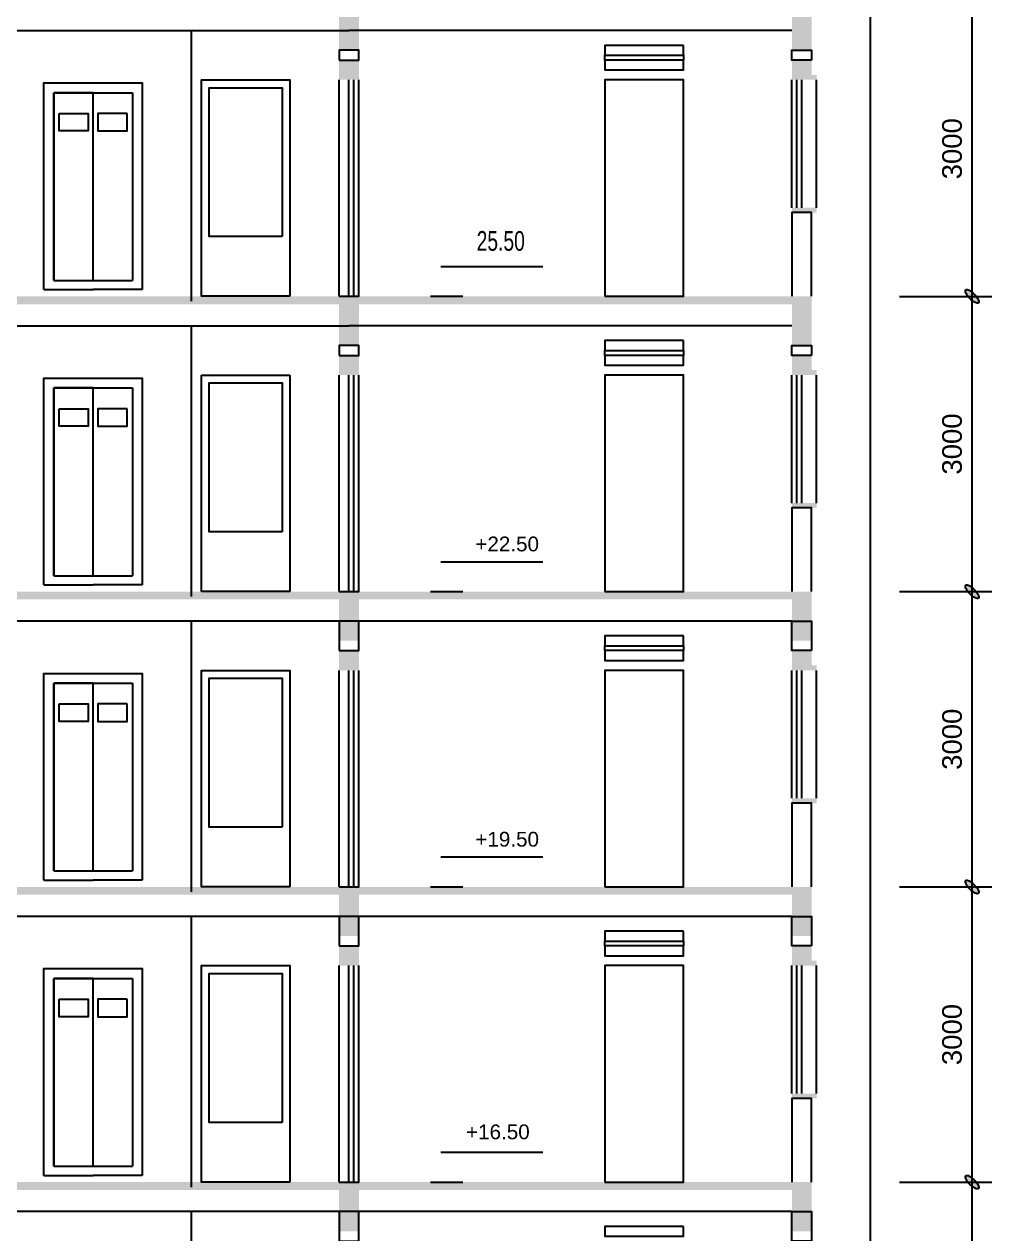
# Model space of a CAD drawing. Extents: x 3511 to 87611, y 1640 to 61040.
# Drawn here: x 48229 to 58060, y 33743 to 46033 of the extents above; entities that cross this region are included whole.
import ezdxf

# ---------------------------------------------------------------- set-up
doc = ezdxf.new("R2010")
doc.units = 0
doc.layers.get('0').update_dxf_attribs({"linetype": 'CONTINUOUS'})
doc.layers.get('DEFPOINTS').update_dxf_attribs({"linetype": 'CONTINUOUS'})
for name, color, linetype in [('BAO', 3, 'CONTINUOUS'), ('CUA', 4, 'CONTINUOUS'), ('DIM', 6, 'CONTINUOUS'), ('MAT_CAT', 5, 'CONTINUOUS'), ('mc1', 7, 'CONTINUOUS'), ('TEXT', 7, 'CONTINUOUS'), ('TUONG', 35, 'CONTINUOUS')]:
    doc.layers.add(name, color=color, linetype=linetype)
doc.styles.add('DIM', font='VHELVEN.TTF')
doc.styles.add('VNI-HELVE', font='VHELVEN.TTF')
doc.dimstyles.new('DIM100S', dxfattribs={"dimtxt": 200, "dimasz": 130, "dimexe": 200, "dimexo": 0, "dimgap": 100, "dimtad": 1, "dimdec": 0, "dimrnd": 50, "dimzin": 0, "dimdsep": 46, "dimtxsty": 'VNI-HELVE', "dimblk1": 'ARCHTICK', "dimblk2": 'ARCHTICK', "dimsah": 1, "dimcen": 0, "dimclrd": 6, "dimclre": 6, "dimclrt": 6, "dimadec": 0, "dimazin": 0, "dimtfac": 1, "dimtdec": 0, "dimtofl": 0, "dimtmove": 0, "dimatfit": 3, "dimfxl": 0, "dimtolj": 1, "dimtzin": 0, "dimarcsym": 0})

# ---------------------------------------------------------------- blocks, each defined once
blk = doc.blocks.new('_ArchTick')
h = blk.add_hatch(color=256)
edge = h.paths.add_edge_path()
edge.add_ellipse((0, 0), major_axis=(0.5, 0.5), ratio=0.348148, start_angle=0, end_angle=360)
blk.add_ellipse((0, 0), major_axis=(0.5, 0.5), ratio=0.348148)
blk = doc.blocks.new('*D43')
at = {"color": 6, "linetype": 'ByBlock'}
for p, q in [((57122, 34268), (58060, 34268)), ((57860, 31268), (57860, 34268)), ((57122, 31268), (58060, 31268))]:
    blk.add_line(p, q, dxfattribs=at)
at = {"layer": 'DEFPOINTS', "color": 0, "linetype": 'ByBlock'}
for p in [(57122, 34268), (57860, 34268), (57122, 31268)]:
    blk.add_point(p, dxfattribs=at)
at = {"color": 6, "linetype": 'ByBlock', "xscale": 130, "yscale": 130, "zscale": 130}
for p, rotation in [((57860, 34268), 90), ((57860, 31268), 270)]:
    blk.add_blockref('_ArchTick', p, dxfattribs=dict(at, rotation=rotation))
at = {"color": 6, "linetype": 'ByBlock', "insert": (57657, 32768), "char_height": 200, "attachment_point": 5, "rotation": 90, "style": 'VNI-HELVE'}
blk.add_mtext('\\A1;3000', dxfattribs=at)
blk = doc.blocks.new('*D63')
at = {"color": 6, "linetype": 'ByBlock'}
for p, q in [((57122, 46268), (58060, 46268)), ((57860, 43268), (57860, 46268)), ((57122, 43268), (58060, 43268))]:
    blk.add_line(p, q, dxfattribs=at)
at = {"layer": 'DEFPOINTS', "color": 0, "linetype": 'ByBlock'}
for p in [(57122, 46268), (57860, 46268), (57122, 43268)]:
    blk.add_point(p, dxfattribs=at)
at = {"color": 6, "linetype": 'ByBlock', "xscale": 130, "yscale": 130, "zscale": 130}
for p, rotation in [((57860, 46268), 90), ((57860, 43268), 270)]:
    blk.add_blockref('_ArchTick', p, dxfattribs=dict(at, rotation=rotation))
at = {"color": 6, "linetype": 'ByBlock', "insert": (57657, 44768), "char_height": 200, "attachment_point": 5, "rotation": 90, "style": 'VNI-HELVE'}
blk.add_mtext('\\A1;3000', dxfattribs=at)
blk = doc.blocks.new('*D64')
at = {"color": 6, "linetype": 'ByBlock'}
for p, q in [((57122, 43268), (58060, 43268)), ((57860, 40268), (57860, 43268)), ((57122, 40268), (58060, 40268))]:
    blk.add_line(p, q, dxfattribs=at)
at = {"layer": 'DEFPOINTS', "color": 0, "linetype": 'ByBlock'}
for p in [(57122, 43268), (57860, 43268), (57122, 40268)]:
    blk.add_point(p, dxfattribs=at)
at = {"color": 6, "linetype": 'ByBlock', "xscale": 130, "yscale": 130, "zscale": 130}
for p, rotation in [((57860, 43268), 90), ((57860, 40268), 270)]:
    blk.add_blockref('_ArchTick', p, dxfattribs=dict(at, rotation=rotation))
at = {"color": 6, "linetype": 'ByBlock', "insert": (57657, 41768), "char_height": 200, "attachment_point": 5, "rotation": 90, "style": 'VNI-HELVE'}
blk.add_mtext('\\A1;3000', dxfattribs=at)
blk = doc.blocks.new('*D65')
at = {"color": 6, "linetype": 'ByBlock'}
for p, q in [((57122, 40268), (58060, 40268)), ((57860, 37268), (57860, 40268)), ((57122, 37268), (58060, 37268))]:
    blk.add_line(p, q, dxfattribs=at)
at = {"layer": 'DEFPOINTS', "color": 0, "linetype": 'ByBlock'}
for p in [(57122, 40268), (57860, 40268), (57122, 37268)]:
    blk.add_point(p, dxfattribs=at)
at = {"color": 6, "linetype": 'ByBlock', "xscale": 130, "yscale": 130, "zscale": 130}
for p, rotation in [((57860, 40268), 90), ((57860, 37268), 270)]:
    blk.add_blockref('_ArchTick', p, dxfattribs=dict(at, rotation=rotation))
at = {"color": 6, "linetype": 'ByBlock', "insert": (57657, 38768), "char_height": 200, "attachment_point": 5, "rotation": 90, "style": 'VNI-HELVE'}
blk.add_mtext('\\A1;3000', dxfattribs=at)
blk = doc.blocks.new('*D66')
at = {"color": 6, "linetype": 'ByBlock'}
for p, q in [((57122, 37268), (58060, 37268)), ((57860, 34268), (57860, 37268)), ((57122, 34268), (58060, 34268))]:
    blk.add_line(p, q, dxfattribs=at)
at = {"layer": 'DEFPOINTS', "color": 0, "linetype": 'ByBlock'}
for p in [(57122, 37268), (57860, 37268), (57122, 34268)]:
    blk.add_point(p, dxfattribs=at)
at = {"color": 6, "linetype": 'ByBlock', "xscale": 130, "yscale": 130, "zscale": 130}
for p, rotation in [((57860, 37268), 90), ((57860, 34268), 270)]:
    blk.add_blockref('_ArchTick', p, dxfattribs=dict(at, rotation=rotation))
at = {"color": 6, "linetype": 'ByBlock', "insert": (57657, 35768), "char_height": 200, "attachment_point": 5, "rotation": 90, "style": 'VNI-HELVE'}
blk.add_mtext('\\A1;3000', dxfattribs=at)
blk = doc.blocks.new('*D67')
at = {"color": 6, "linetype": 'ByBlock'}
for p, q in [((57122, 43268), (58060, 43268)), ((57860, 40268), (57860, 43268)), ((57122, 40268), (58060, 40268))]:
    blk.add_line(p, q, dxfattribs=at)
at = {"layer": 'DEFPOINTS', "color": 0, "linetype": 'ByBlock'}
for p in [(57122, 43268), (57860, 43268), (57122, 40268)]:
    blk.add_point(p, dxfattribs=at)
at = {"color": 6, "linetype": 'ByBlock', "xscale": 130, "yscale": 130, "zscale": 130}
for p, rotation in [((57860, 43268), 90), ((57860, 40268), 270)]:
    blk.add_blockref('_ArchTick', p, dxfattribs=dict(at, rotation=rotation))
at = {"color": 6, "linetype": 'ByBlock', "insert": (57657, 41768), "char_height": 200, "attachment_point": 5, "rotation": 90, "style": 'VNI-HELVE'}
blk.add_mtext('\\A1;3000', dxfattribs=at)
blk = doc.blocks.new('*D68')
at = {"color": 6, "linetype": 'ByBlock'}
for p, q in [((57122, 40268), (58060, 40268)), ((57860, 37268), (57860, 40268)), ((57122, 37268), (58060, 37268))]:
    blk.add_line(p, q, dxfattribs=at)
at = {"layer": 'DEFPOINTS', "color": 0, "linetype": 'ByBlock'}
for p in [(57122, 40268), (57860, 40268), (57122, 37268)]:
    blk.add_point(p, dxfattribs=at)
at = {"color": 6, "linetype": 'ByBlock', "xscale": 130, "yscale": 130, "zscale": 130}
for p, rotation in [((57860, 40268), 90), ((57860, 37268), 270)]:
    blk.add_blockref('_ArchTick', p, dxfattribs=dict(at, rotation=rotation))
at = {"color": 6, "linetype": 'ByBlock', "insert": (57657, 38768), "char_height": 200, "attachment_point": 5, "rotation": 90, "style": 'VNI-HELVE'}
blk.add_mtext('\\A1;3000', dxfattribs=at)

msp = doc.modelspace()

# ---------------------------------------------------------------- linework, layer by layer
at = {"layer": 'BAO', "color": 3, "linetype": 'Continuous'}
msp.add_lwpolyline([(56229.2, 42668.4), (56029.2, 42668.4), (56029.2, 42768.4), (56229.2, 42768.4)], close=True, dxfattribs=at)
at = {"layer": 'CUA', "color": 4, "linetype": 'ByBlock'}
for p, q in [((48529.2, 45337.4), (48529.2, 43430.2)), ((48529.2, 43430.2), (48529.2, 45337.4)), ((48529.2, 45337.4), (49329.2, 45337.4)), ((48929.2, 45337.4), (48529.2, 45337.4)), ((48929.2, 43430.2), (48929.2, 45337.4)), ((48929.2, 43430.2), (48929.2, 45337.4)), ((48929.2, 45337.4), (49329.2, 45337.4)), ((49329.2, 45337.4), (49329.2, 43430.2)), ((49329.2, 45337.4), (49329.2, 43430.2)), ((48529.2, 43430.2), (49329.2, 43430.2)), ((48429.2, 43337.4), (48929.2, 43337.4)), ((49429.2, 43337.4), (48929.2, 43337.4)), ((48529.2, 42337.4), (48529.2, 40430.2)), ((48529.2, 40430.2), (48529.2, 42337.4)), ((48529.2, 42337.4), (49329.2, 42337.4)), ((48929.2, 42337.4), (48529.2, 42337.4)), ((48929.2, 40430.2), (48929.2, 42337.4)), ((48929.2, 40430.2), (48929.2, 42337.4)), ((48929.2, 42337.4), (49329.2, 42337.4)), ((49329.2, 42337.4), (49329.2, 40430.2)), ((49329.2, 42337.4), (49329.2, 40430.2)), ((48429.2, 40337.4), (48929.2, 40337.4)), ((48529.2, 40430.2), (49329.2, 40430.2)), ((49429.2, 40337.4), (48929.2, 40337.4)), ((48529.2, 39337.4), (48529.2, 37430.2)), ((48529.2, 37430.2), (48529.2, 39337.4)), ((48529.2, 39337.4), (49329.2, 39337.4)), ((48929.2, 39337.4), (48529.2, 39337.4)), ((48929.2, 37430.2), (48929.2, 39337.4)), ((48929.2, 37430.2), (48929.2, 39337.4)), ((48929.2, 39337.4), (49329.2, 39337.4)), ((49329.2, 39337.4), (49329.2, 37430.2)), ((49329.2, 39337.4), (49329.2, 37430.2)), ((48529.2, 37430.2), (49329.2, 37430.2)), ((48429.2, 37337.4), (48929.2, 37337.4)), ((49429.2, 37337.4), (48929.2, 37337.4)), ((48529.2, 36337.4), (48529.2, 34430.2)), ((48529.2, 34430.2), (48529.2, 36337.4)), ((48529.2, 36337.4), (49329.2, 36337.4)), ((48929.2, 36337.4), (48529.2, 36337.4)), ((48929.2, 34430.2), (48929.2, 36337.4)), ((48929.2, 34430.2), (48929.2, 36337.4)), ((48929.2, 36337.4), (49329.2, 36337.4)), ((49329.2, 36337.4), (49329.2, 34430.2)), ((49329.2, 36337.4), (49329.2, 34430.2)), ((48529.2, 34430.2), (49329.2, 34430.2)), ((48429.2, 34337.4), (48929.2, 34337.4)), ((49429.2, 34337.4), (48929.2, 34337.4))]:
    msp.add_line(p, q, dxfattribs=at)
at = {"layer": 'CUA', "color": 3, "linetype": 'Continuous'}
for p, q in [((50029.2, 40268.4), (50029.2, 42468.4)), ((50029.2, 42468.4), (50929.2, 42468.4)), ((50929.2, 42468.4), (50929.2, 40268.4)), ((50929.2, 40268.4), (50029.2, 40268.4))]:
    msp.add_line(p, q, dxfattribs=at)
at = {"layer": 'CUA', "color": 4, "linetype": 'ByBlock'}
for points in [[(54929.2, 45818.4), (54129.2, 45818.4), (54129.2, 45718.4), (54929.2, 45718.4)], [(54929.2, 45668.4), (54129.2, 45668.4), (54129.2, 45718.4), (54929.2, 45718.4)], [(54929.2, 45668.4), (54129.2, 45668.4), (54129.2, 45568.4), (54929.2, 45568.4)], [(48583, 45126.6), (48880.5, 45126.6), (48880.5, 44948.2), (48583, 44948.2)], [(49275.4, 45126.6), (48977.9, 45126.6), (48977.9, 44948.2), (49275.4, 44948.2)], [(54929.2, 42818.4), (54129.2, 42818.4), (54129.2, 42718.4), (54929.2, 42718.4)], [(54929.2, 42668.4), (54129.2, 42668.4), (54129.2, 42718.4), (54929.2, 42718.4)], [(54929.2, 42668.4), (54129.2, 42668.4), (54129.2, 42568.4), (54929.2, 42568.4)], [(48583, 42126.6), (48880.5, 42126.6), (48880.5, 41948.2), (48583, 41948.2)], [(49275.4, 42126.6), (48977.9, 42126.6), (48977.9, 41948.2), (49275.4, 41948.2)], [(54929.2, 39818.4), (54129.2, 39818.4), (54129.2, 39718.4), (54929.2, 39718.4)], [(54929.2, 39668.4), (54129.2, 39668.4), (54129.2, 39718.4), (54929.2, 39718.4)], [(54929.2, 39668.4), (54129.2, 39668.4), (54129.2, 39568.4), (54929.2, 39568.4)], [(48583, 39126.6), (48880.5, 39126.6), (48880.5, 38948.2), (48583, 38948.2)], [(49275.4, 39126.6), (48977.9, 39126.6), (48977.9, 38948.2), (49275.4, 38948.2)], [(54929.2, 36818.4), (54129.2, 36818.4), (54129.2, 36718.4), (54929.2, 36718.4)], [(54929.2, 36668.4), (54129.2, 36668.4), (54129.2, 36718.4), (54929.2, 36718.4)], [(54929.2, 36668.4), (54129.2, 36668.4), (54129.2, 36568.4), (54929.2, 36568.4)], [(48583, 36126.6), (48880.5, 36126.6), (48880.5, 35948.2), (48583, 35948.2)], [(49275.4, 36126.6), (48977.9, 36126.6), (48977.9, 35948.2), (49275.4, 35948.2)], [(54929.2, 33818.4), (54129.2, 33818.4), (54129.2, 33718.4), (54929.2, 33718.4)]]:
    msp.add_lwpolyline(points, close=True, dxfattribs=at)
at = {"layer": 'CUA', "color": 3, "linetype": 'Continuous'}
for points in [[(48429.2, 43337.4), (48429.2, 45437.4), (49429.2, 45437.4), (49429.2, 43337.4)], [(48429.2, 40337.4), (48429.2, 42437.4), (49429.2, 42437.4), (49429.2, 40337.4)], [(48429.2, 37337.4), (48429.2, 39437.4), (49429.2, 39437.4), (49429.2, 37337.4)], [(48429.2, 34337.4), (48429.2, 36437.4), (49429.2, 36437.4), (49429.2, 34337.4)]]:
    msp.add_lwpolyline(points, dxfattribs=at)
for points in [[(50929.2, 43268.4), (50029.2, 43268.4), (50029.2, 45468.4), (50929.2, 45468.4)], [(54129.2, 43268.4), (54929.2, 43268.4), (54929.2, 45468.4), (54129.2, 45468.4)], [(54129.2, 40268.4), (54929.2, 40268.4), (54929.2, 42468.4), (54129.2, 42468.4)], [(50929.2, 37268.4), (50029.2, 37268.4), (50029.2, 39468.4), (50929.2, 39468.4)], [(54129.2, 37268.4), (54929.2, 37268.4), (54929.2, 39468.4), (54129.2, 39468.4)], [(50929.2, 34268.4), (50029.2, 34268.4), (50029.2, 36468.4), (50929.2, 36468.4)], [(54129.2, 34268.4), (54929.2, 34268.4), (54929.2, 36468.4), (54129.2, 36468.4)]]:
    msp.add_lwpolyline(points, close=True, dxfattribs=at)
at = {"layer": 'MAT_CAT', "color": 5, "linetype": 'Continuous'}
for points in [[(51429.2, 45668.4), (51629.2, 45668.4), (51429.2, 45468.4), (51629.2, 45468.4)], [(51429.2, 39668.4), (51629.2, 39668.4), (51429.2, 39468.4), (51629.2, 39468.4)]]:
    msp.add_solid(points, dxfattribs=at)
at = {"layer": 'mc1', "color": 4, "linetype": 'ByBlock'}
for p, q in [((51529.2, 43268.4), (51529.2, 45468.4)), ((51579.2, 43268.4), (51579.2, 45468.4)), ((56029.2, 44168.4), (56029.2, 45468.4)), ((56079.2, 44168.4), (56079.2, 45468.4)), ((56129.2, 44168.4), (56129.2, 45468.4)), ((51529.2, 40268.4), (51529.2, 42468.4)), ((51579.2, 40268.4), (51579.2, 42468.4)), ((56029.2, 41168.4), (56029.2, 42468.4)), ((56079.2, 41168.4), (56079.2, 42468.4)), ((56129.2, 41168.4), (56129.2, 42468.4)), ((51529.2, 37268.4), (51529.2, 39468.4)), ((51579.2, 37268.4), (51579.2, 39468.4)), ((56029.2, 38168.4), (56029.2, 39468.4)), ((56079.2, 38168.4), (56079.2, 39468.4)), ((56129.2, 38168.4), (56129.2, 39468.4)), ((51529.2, 34268.4), (51529.2, 36468.4)), ((51579.2, 34268.4), (51579.2, 36468.4)), ((56029.2, 35168.4), (56029.2, 36468.4)), ((56079.2, 35168.4), (56079.2, 36468.4)), ((56129.2, 35168.4), (56129.2, 36468.4))]:
    msp.add_line(p, q, dxfattribs=at)
for points in [[(50849.2, 43875.4), (50109.2, 43875.4), (50109.2, 45388.4), (50849.2, 45388.4)], [(50849.2, 40875.4), (50109.2, 40875.4), (50109.2, 42388.4), (50849.2, 42388.4)], [(50849.2, 37875.4), (50109.2, 37875.4), (50109.2, 39388.4), (50849.2, 39388.4)], [(50849.2, 34875.4), (50109.2, 34875.4), (50109.2, 36388.4), (50849.2, 36388.4)]]:
    msp.add_lwpolyline(points, close=True, dxfattribs=at)
at = {"layer": 'mc1', "color": 5, "linetype": 'ByBlock'}
for points in [[(51429.2, 43268.4), (51429.2, 43268.4), (51629.2, 43268.4), (51629.2, 43268.4)], [(51429.2, 43268.4), (51429.2, 43268.4), (51629.2, 43268.4), (51629.2, 43268.4)], [(51429.2, 40268.4), (51429.2, 40268.4), (51629.2, 40268.4), (51629.2, 40268.4)], [(51429.2, 40268.4), (51429.2, 40268.4), (51629.2, 40268.4), (51629.2, 40268.4)], [(51429.2, 37268.4), (51429.2, 37268.4), (51629.2, 37268.4), (51629.2, 37268.4)], [(51429.2, 37268.4), (51429.2, 37268.4), (51629.2, 37268.4), (51629.2, 37268.4)], [(51429.2, 34268.4), (51429.2, 34268.4), (51629.2, 34268.4), (51629.2, 34268.4)], [(51429.2, 34268.4), (51429.2, 34268.4), (51629.2, 34268.4), (51629.2, 34268.4)]]:
    msp.add_lwpolyline(points, dxfattribs=at)
for points in [[(51429.2, 46268.4), (51629.2, 46268.4), (51429.2, 45768.4), (51629.2, 45768.4)], [(51429.2, 46268.4), (51629.2, 46268.4), (51429.2, 45768.4), (51629.2, 45768.4)], [(56029.2, 46268.4), (56229.2, 46268.4), (56029.2, 45768.4), (56229.2, 45768.4)], [(56229.2, 46268.4), (56029.2, 46268.4), (56229.2, 45768.4), (56029.2, 45768.4)], [(56229.2, 45668.4), (56029.2, 45668.4), (56229.2, 45468.4), (56029.2, 45468.4)], [(56279.2, 45518.4), (56279.2, 45468.4), (56029.2, 45518.4), (56029.2, 45468.4)], [(56279.2, 44168.4), (56279.2, 44118.4), (56029.2, 44168.4), (56029.2, 44118.4)], [(42429.2, 43188.4), (42429.2, 43268.4), (51429.2, 43188.4), (51429.2, 43268.4)], [(51429.2, 43268.4), (51629.2, 43268.4), (51429.2, 42768.4), (51629.2, 42768.4)], [(51429.2, 43268.4), (51629.2, 43268.4), (51429.2, 42768.4), (51629.2, 42768.4)], [(51429.2, 43268.4), (51629.2, 43268.4), (51429.2, 42768.4), (51629.2, 42768.4)], [(51429.2, 43268.4), (51629.2, 43268.4), (51429.2, 42768.4), (51629.2, 42768.4)], [(56029.2, 43268.4), (51629.2, 43268.4), (56029.2, 43188.4), (51629.2, 43188.4)], [(56029.2, 43268.4), (51629.2, 43268.4), (56029.2, 43188.4), (51629.2, 43188.4)], [(51429.2, 42668.4), (51629.2, 42668.4), (51429.2, 42468.4), (51629.2, 42468.4)], [(56279.2, 42518.4), (56279.2, 42468.4), (56029.2, 42518.4), (56029.2, 42468.4)], [(56279.2, 41168.4), (56279.2, 41118.4), (56029.2, 41168.4), (56029.2, 41118.4)], [(42429.2, 40188.4), (42429.2, 40268.4), (51429.2, 40188.4), (51429.2, 40268.4)], [(51429.2, 40268.4), (51629.2, 40268.4), (51429.2, 39968.4), (51629.2, 39968.4)], [(51429.2, 40268.4), (51629.2, 40268.4), (51429.2, 39968.4), (51629.2, 39968.4)], [(51429.2, 40268.4), (51629.2, 40268.4), (51429.2, 39768.4), (51629.2, 39768.4)], [(51429.2, 40268.4), (51629.2, 40268.4), (51429.2, 39768.4), (51629.2, 39768.4)], [(56029.2, 40268.4), (51629.2, 40268.4), (56029.2, 40188.4), (51629.2, 40188.4)], [(56029.2, 40268.4), (51629.2, 40268.4), (56029.2, 40188.4), (51629.2, 40188.4)], [(56229.2, 40268.4), (56029.2, 40268.4), (56229.2, 39968.4), (56029.2, 39968.4)], [(56029.2, 40268.4), (56229.2, 40268.4), (56029.2, 39968.4), (56229.2, 39968.4)], [(56229.2, 40268.4), (56029.2, 40268.4), (56229.2, 39768.4), (56029.2, 39768.4)], [(56029.2, 40268.4), (56229.2, 40268.4), (56029.2, 39768.4), (56229.2, 39768.4)], [(56229.2, 39668.4), (56029.2, 39668.4), (56229.2, 39468.4), (56029.2, 39468.4)], [(56279.2, 39518.4), (56279.2, 39468.4), (56029.2, 39518.4), (56029.2, 39468.4)], [(56279.2, 38168.4), (56279.2, 38118.4), (56029.2, 38168.4), (56029.2, 38118.4)], [(42429.2, 37188.4), (42429.2, 37268.4), (51429.2, 37188.4), (51429.2, 37268.4)], [(51429.2, 37268.4), (51629.2, 37268.4), (51429.2, 36968.4), (51629.2, 36968.4)], [(51429.2, 37268.4), (51629.2, 37268.4), (51429.2, 36968.4), (51629.2, 36968.4)], [(51429.2, 37268.4), (51629.2, 37268.4), (51429.2, 36768.4), (51629.2, 36768.4)], [(51429.2, 37268.4), (51629.2, 37268.4), (51429.2, 36768.4), (51629.2, 36768.4)], [(56029.2, 37268.4), (51629.2, 37268.4), (56029.2, 37188.4), (51629.2, 37188.4)], [(56029.2, 37268.4), (51629.2, 37268.4), (56029.2, 37188.4), (51629.2, 37188.4)], [(56029.2, 37268.4), (56229.2, 37268.4), (56029.2, 36968.4), (56229.2, 36968.4)], [(56229.2, 37268.4), (56029.2, 37268.4), (56229.2, 36968.4), (56029.2, 36968.4)], [(56229.2, 37268.4), (56029.2, 37268.4), (56229.2, 36768.4), (56029.2, 36768.4)], [(56029.2, 37268.4), (56229.2, 37268.4), (56029.2, 36768.4), (56229.2, 36768.4)], [(51429.2, 36668.4), (51629.2, 36668.4), (51429.2, 36468.4), (51629.2, 36468.4)], [(56229.2, 36668.4), (56029.2, 36668.4), (56229.2, 36468.4), (56029.2, 36468.4)], [(56279.2, 36518.4), (56279.2, 36468.4), (56029.2, 36518.4), (56029.2, 36468.4)], [(56279.2, 35168.4), (56279.2, 35118.4), (56029.2, 35168.4), (56029.2, 35118.4)], [(42429.2, 34188.4), (42429.2, 34268.4), (51429.2, 34188.4), (51429.2, 34268.4)], [(51429.2, 34268.4), (51629.2, 34268.4), (51429.2, 33968.4), (51629.2, 33968.4)], [(51429.2, 34268.4), (51629.2, 34268.4), (51429.2, 33968.4), (51629.2, 33968.4)], [(51429.2, 34268.4), (51629.2, 34268.4), (51429.2, 33768.4), (51629.2, 33768.4)], [(51429.2, 34268.4), (51629.2, 34268.4), (51429.2, 33768.4), (51629.2, 33768.4)], [(56029.2, 34268.4), (51629.2, 34268.4), (56029.2, 34188.4), (51629.2, 34188.4)], [(56029.2, 34268.4), (51629.2, 34268.4), (56029.2, 34188.4), (51629.2, 34188.4)], [(56029.2, 34268.4), (56229.2, 34268.4), (56029.2, 33968.4), (56229.2, 33968.4)], [(56229.2, 34268.4), (56029.2, 34268.4), (56229.2, 33968.4), (56029.2, 33968.4)], [(56229.2, 34268.4), (56029.2, 34268.4), (56229.2, 33768.4), (56029.2, 33768.4)], [(56029.2, 34268.4), (56229.2, 34268.4), (56029.2, 33768.4), (56229.2, 33768.4)]]:
    msp.add_solid(points, dxfattribs=at)
at = {"layer": 'mc1', "color": 5, "linetype": 'Continuous'}
for points in [[(56229.2, 43268.4), (56029.2, 43268.4), (56229.2, 42768.4), (56029.2, 42768.4)], [(56029.2, 43268.4), (56229.2, 43268.4), (56029.2, 42768.4), (56229.2, 42768.4)], [(56029.2, 43268.4), (56229.2, 43268.4), (56029.2, 42768.4), (56229.2, 42768.4)], [(56229.2, 43268.4), (56029.2, 43268.4), (56229.2, 42768.4), (56029.2, 42768.4)], [(56229.2, 42668.4), (56029.2, 42668.4), (56229.2, 42468.4), (56029.2, 42468.4)]]:
    msp.add_solid(points, dxfattribs=at)
at = {"layer": 'TEXT'}
for p, q in [((52357.1, 43268.4), (52686.5, 43268.4)), ((52357.1, 40268.4), (52686.5, 40268.4)), ((52357.1, 37268.4), (52686.5, 37268.4)), ((52357.1, 34268.4), (52686.5, 34268.4))]:
    msp.add_line(p, q, dxfattribs=at)
for points in [[(52517, 43268.4, 0, 150, 0), (52517, 43418.4, 0, 0, 0), (52517, 43608.9, 20, 20, 0)], [(52517, 40268.4, 0, 150, 0), (52517, 40418.4, 0, 0, 0), (52517, 40608.9, 20, 20, 0)], [(52517, 37268.4, 0, 150, 0), (52517, 37418.4, 0, 0, 0), (52517, 37608.9, 20, 20, 0)], [(52517, 34268.4, 0, 150, 0), (52517, 34418.4, 0, 0, 0), (52517, 34608.9, 20, 20, 0)]]:
    msp.add_lwpolyline(points, format="xyseb", dxfattribs=at)
at = {"layer": 'TEXT', "const_width": 20}
for points in [[(52461.2, 43570.4), (53499.9, 43570.4)], [(52461.2, 40570.4), (53499.9, 40570.4)], [(52461.2, 37570.4), (53499.9, 37570.4)], [(52461.2, 34570.4), (53499.9, 34570.4)]]:
    msp.add_lwpolyline(points, dxfattribs=at)
at = {"layer": 'TUONG', "color": 3, "linetype": 'ByBlock'}
for p, q in [((56829.2, 22218.4), (56829.2, 51125.3)), ((42429.2, 45968.4), (51529.2, 45968.4)), ((49929.2, 43218.4), (49929.2, 45968.4)), ((56029.2, 45968.4), (51529.2, 45968.4)), ((51429.2, 43268.4), (51429.2, 45468.4)), ((51629.2, 43268.4), (51629.2, 45468.4)), ((56279.2, 44168.4), (56279.2, 45468.4)), ((42429.2, 42968.4), (51529.2, 42968.4)), ((49929.2, 40218.4), (49929.2, 42968.4)), ((56029.2, 42968.4), (51529.2, 42968.4)), ((51429.2, 40268.4), (51429.2, 42468.4)), ((51629.2, 40268.4), (51629.2, 42468.4)), ((56279.2, 41168.4), (56279.2, 42468.4)), ((51429.2, 39968.4), (48029.2, 39968.4)), ((51429.2, 39968.4), (48029.2, 39968.4)), ((51429.2, 39968.4), (48029.2, 39968.4)), ((49929.2, 37218.4), (49929.2, 39968.4)), ((56029.2, 39968.4), (51529.2, 39968.4)), ((56029.2, 39968.4), (51529.2, 39968.4)), ((56029.2, 39968.4), (51529.2, 39968.4)), ((51429.2, 37268.4), (51429.2, 39468.4)), ((51629.2, 37268.4), (51629.2, 39468.4)), ((56279.2, 38168.4), (56279.2, 39468.4)), ((51429.2, 36968.4), (48029.2, 36968.4)), ((51429.2, 36968.4), (48029.2, 36968.4)), ((51429.2, 36968.4), (48029.2, 36968.4)), ((49929.2, 34218.4), (49929.2, 36968.4)), ((56029.2, 36968.4), (51529.2, 36968.4)), ((56029.2, 36968.4), (51529.2, 36968.4)), ((56029.2, 36968.4), (51529.2, 36968.4)), ((51429.2, 34268.4), (51429.2, 36468.4)), ((51629.2, 34268.4), (51629.2, 36468.4)), ((56279.2, 35168.4), (56279.2, 36468.4)), ((51429.2, 33968.4), (48029.2, 33968.4)), ((51429.2, 33968.4), (48029.2, 33968.4)), ((51429.2, 33968.4), (48029.2, 33968.4)), ((49929.2, 31218.4), (49929.2, 33968.4)), ((56029.2, 33968.4), (51529.2, 33968.4)), ((56029.2, 33968.4), (51529.2, 33968.4)), ((56029.2, 33968.4), (51529.2, 33968.4))]:
    msp.add_line(p, q, dxfattribs=at)
for points in [[(51429.2, 45668.4), (51629.2, 45668.4), (51629.2, 45768.4), (51429.2, 45768.4)], [(56229.2, 45668.4), (56029.2, 45668.4), (56029.2, 45768.4), (56229.2, 45768.4)], [(51429.2, 42668.4), (51629.2, 42668.4), (51629.2, 42768.4), (51429.2, 42768.4)], [(51429.2, 39668.4), (51629.2, 39668.4), (51629.2, 39968.4), (51429.2, 39968.4)], [(56229.2, 39668.4), (56029.2, 39668.4), (56029.2, 39968.4), (56229.2, 39968.4)], [(51429.2, 36668.4), (51629.2, 36668.4), (51629.2, 36968.4), (51429.2, 36968.4)], [(56229.2, 36668.4), (56029.2, 36668.4), (56029.2, 36968.4), (56229.2, 36968.4)], [(51429.2, 33668.4), (51629.2, 33668.4), (51629.2, 33968.4), (51429.2, 33968.4)]]:
    msp.add_lwpolyline(points, close=True, dxfattribs=at)
for points in [[(56229.2, 43268.4), (56229.2, 44118.4), (56029.2, 44118.4), (56029.2, 43268.4)], [(56229.2, 40268.4), (56229.2, 41118.4), (56029.2, 41118.4), (56029.2, 40268.4)], [(56229.2, 37268.4), (56229.2, 38118.4), (56029.2, 38118.4), (56029.2, 37268.4)], [(56229.2, 34268.4), (56229.2, 35118.4), (56029.2, 35118.4), (56029.2, 34268.4)]]:
    msp.add_lwpolyline(points, dxfattribs=at)
at = {"layer": 'TUONG', "color": 3, "linetype": 'Continuous'}
msp.add_lwpolyline([(56229.2, 33668.4), (56029.2, 33668.4), (56029.2, 33968.4), (56229.2, 33968.4)], close=True, dxfattribs=at)

# ---------------------------------------------------------------- texts
at = {"layer": 'TEXT', "color": 7, "style": 'DIM', "width": 0.7}
msp.add_attdef('25.50', (52826.3, 43731.3), '', height=200, dxfattribs=at)
at = {"layer": 'TEXT', "color": 7, "style": 'DIM'}
for tag, p in [('+22.50', (52812.9, 40677.5)), ('+19.50', (52812.9, 37677.5)), ('+16.50', (52718.6, 34704.4))]:
    msp.add_attdef(tag, p, '', height=150, dxfattribs=at)

# ---------------------------------------------------------------- dimensions: what is measured, and where the dimension line sits
at = {"layer": 'DIM', "color": 6, "linetype": 'ByBlock'}
for base, p1, p2, picture, middle in [((57860.2, 46268.4), (57122.4, 43268.4), (57122.4, 46268.4), '*D63', (57657.4, 44768.4)), ((57860.2, 43268.4), (57122.4, 40268.4), (57122.4, 43268.4), '*D64', (57657.4, 41768.4)), ((57860.2, 43268.4), (57122.4, 40268.4), (57122.4, 43268.4), '*D67', (57657.4, 41768.4)), ((57860.2, 40268.4), (57122.4, 37268.4), (57122.4, 40268.4), '*D65', (57657.4, 38768.4)), ((57860.2, 40268.4), (57122.4, 37268.4), (57122.4, 40268.4), '*D68', (57657.4, 38768.4)), ((57860.2, 37268.4), (57122.4, 34268.4), (57122.4, 37268.4), '*D66', (57657.4, 35768.4)), ((57860.2, 34268.4), (57122.4, 31268.4), (57122.4, 34268.4), '*D43', (57657.4, 32768.4))]:
    dim = msp.add_linear_dim(base=base, p1=p1, p2=p2, angle=90, dimstyle='DIM100S', dxfattribs=at)
    dim.commit()
    dim.dimension.update_dxf_attribs({"geometry": picture, "text_midpoint": middle})

doc.saveas('drawing.dxf')
